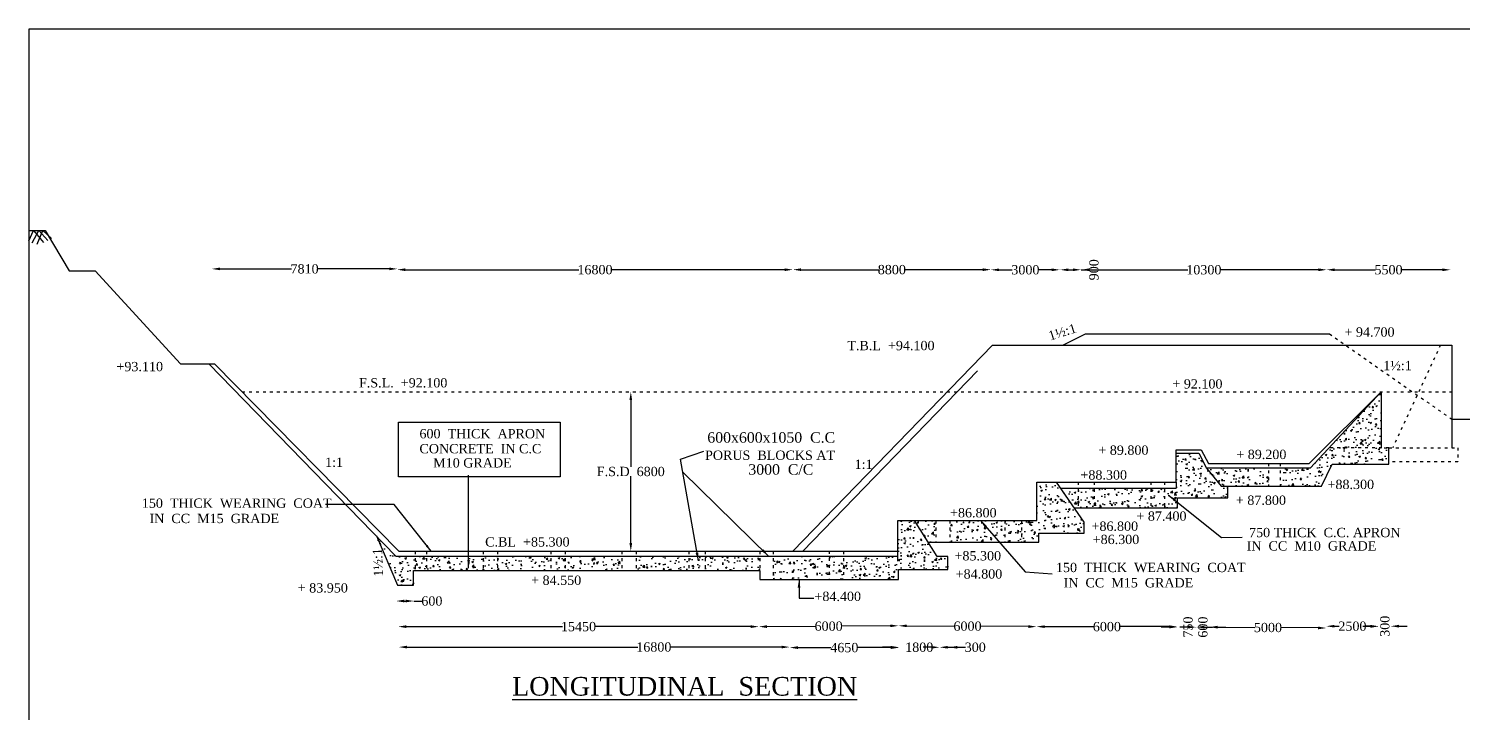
# Model space of a CAD drawing. Header units: millimetres. Extents: x 3421 to 149939, y 1434 to 109344.
# Drawn here: x 3421 to 65080, y 79941 to 109344 of the extents above; entities that cross this region are included whole.
import ezdxf

# ---------------------------------------------------------------- set-up
doc = ezdxf.new("R2010")
doc.units = ezdxf.units.MM
doc.header["$MEASUREMENT"] = 0
doc.header["$PDMODE"] = 66
doc.header["$PDSIZE"] = 170
doc.linetypes.add('ACAD_ISO03W100', pattern=[30, 12, -18])
for name, color, linetype in [('DIM', 5, 'Continuous'), ('DOT LINE', 3, 'ACAD_ISO03W100'), ('DWG. LINE', 1, 'Continuous'), ('HATCH', 2, 'Continuous'), ('TEXT', 7, 'Continuous')]:
    doc.layers.add(name, color=color, linetype=linetype)
doc.layers.add('TITLE', color=7, linetype='Continuous', lineweight=30)
doc.styles.get("Standard").update_dxf_attribs({"font": 'TIMES.TTF', "height": 400})
doc.dimstyles.get("Standard").update_dxf_attribs({"dimtxt": 400, "dimasz": 350, "dimexe": 0.18, "dimexo": 0.0625, "dimgap": 0.09, "dimtad": 0, "dimtih": 1, "dimtoh": 1, "dimdec": 1, "dimzin": 0, "dimdsep": 46, "dimtxsty": 'Standard', "dimcen": 0.09, "dimse1": 1, "dimse2": 1, "dimclrd": 5, "dimclre": 5, "dimclrt": 4, "dimadec": 0, "dimazin": 0, "dimtfac": 1, "dimtdec": 1, "dimtofl": 0, "dimtmove": 0, "dimatfit": 3, "dimfxl": 1, "dimtolj": 1, "dimtzin": 0, "dimarcsym": 0})
pattern_1 = [(50, (0, 0), (717.2602, -62.752), [75, -825]), (355, (0, 0), (-138.7513, 752.192), [60, -660]), (100.4514, (59.8, -5.2), (578.5094, 689.4395), [63.74, -701.142]), (46.1842, (0, 200), (1067.241, -165.519), [112.5, -1237.5]), (96.6356, (88.9, 186.2), (934.663, 974.118), [95.61, -1051.713]), (351.1842, (0, 200), (934.662, 974.119), [90, -990]), (21, (100, 150), (596.907, -402.619), [75, -825]), (326, (100, 150), (243.3153, 725.15), [60, -660]), (71.4514, (149.74, 116.45), (840.2226, 322.5305), [63.74, -701.142]), (37.5, (0, 0), (12.15986, 332.89385), [0, -652, 0, -670, 0, -662.5]), (7.5, (0, 0), (263.0695, 394.4117), [0, -382, 0, -637, 0, -252.5]), (327.5, (-223, 0), (533.82244, -22.5549), [0, -250, 0, -780, 0, -1035]), (317.5, (-323, 0), (583.1862, 100.105), [0, -325, 0, -518, 0, -735])]

# ---------------------------------------------------------------- blocks, each defined once
blk = doc.blocks.new('*D2')
at = {"layer": 'Defpoints', "color": 0}
for p in [(19330, 82786), (36130, 82786), (36130, 82786)]:
    blk.add_point(p, dxfattribs=at)
at = {"layer": 'DIM', "color": 5, "lineweight": -2}
for p, q in [((19680, 82786), (29596, 82786)), ((35780, 82786), (30982, 82786))]:
    blk.add_line(p, q, dxfattribs=at)
at = {"layer": 'DIM', "color": 5}
for points in [[(19680, 82844), (19680, 82727), (19330, 82786)], [(35780, 82844), (35780, 82727), (36130, 82786)]]:
    blk.add_solid(points, dxfattribs=at)
at = {"layer": 'DIM', "color": 4, "insert": (30289, 82786), "char_height": 400, "attachment_point": 5}
blk.add_mtext('\\A1;16800', dxfattribs=at)
blk = doc.blocks.new('*D3')
at = {"layer": 'Defpoints', "color": 0}
for p in [(11294, 99028), (19264, 99028), (19264, 99028)]:
    blk.add_point(p, dxfattribs=at)
at = {"layer": 'DIM', "color": 5, "lineweight": -2}
for p, q in [((11644, 99028), (14710, 99028)), ((18914, 99028), (15848, 99028))]:
    blk.add_line(p, q, dxfattribs=at)
at = {"layer": 'DIM', "color": 5}
for points in [[(11644, 99087), (11644, 98970), (11294, 99028)], [(18914, 99087), (18914, 98970), (19264, 99028)]]:
    blk.add_solid(points, dxfattribs=at)
at = {"layer": 'DIM', "color": 4, "insert": (15279, 99028), "char_height": 400, "attachment_point": 5}
blk.add_mtext('\\A1;7810', dxfattribs=at)
blk = doc.blocks.new('*D4')
at = {"layer": 'Defpoints', "color": 0}
for p in [(19264, 99028), (36257, 99028), (36257, 98994)]:
    blk.add_point(p, dxfattribs=at)
at = {"layer": 'DIM', "color": 5, "lineweight": -2}
for p, q in [((19614, 98994), (27067, 98994)), ((35907, 98994), (28454, 98994))]:
    blk.add_line(p, q, dxfattribs=at)
at = {"layer": 'DIM', "color": 5}
for points in [[(19614, 99052), (19614, 98935), (19264, 98994)], [(35907, 99052), (35907, 98935), (36257, 98994)]]:
    blk.add_solid(points, dxfattribs=at)
at = {"layer": 'DIM', "color": 4, "insert": (27760, 98994), "char_height": 400, "attachment_point": 5}
blk.add_mtext('\\A1;16800', dxfattribs=at)
blk = doc.blocks.new('*D5')
at = {"layer": 'Defpoints', "color": 0}
for p in [(36264, 98992), (44775, 98995), (44775, 98992)]:
    blk.add_point(p, dxfattribs=at)
at = {"layer": 'DIM', "color": 5, "lineweight": -2}
for p, q in [((36614, 98995), (39957, 98995)), ((44425, 98995), (41082, 98995))]:
    blk.add_line(p, q, dxfattribs=at)
at = {"layer": 'DIM', "color": 5}
for points in [[(36614, 99053), (36614, 98937), (36264, 98995)], [(44425, 99053), (44425, 98937), (44775, 98995)]]:
    blk.add_solid(points, dxfattribs=at)
at = {"layer": 'DIM', "color": 4, "insert": (40519, 98995), "char_height": 400, "attachment_point": 5}
blk.add_mtext('\\A1;8800', dxfattribs=at)
blk = doc.blocks.new('*D6')
at = {"layer": 'Defpoints', "color": 0}
for p in [(44779, 98994), (47736, 98994), (47736, 98989)]:
    blk.add_point(p, dxfattribs=at)
at = {"layer": 'DIM', "color": 5, "lineweight": -2}
for p, q in [((45129, 98989), (45690, 98989)), ((47386, 98989), (46826, 98989))]:
    blk.add_line(p, q, dxfattribs=at)
at = {"layer": 'DIM', "color": 5}
for points in [[(45129, 99047), (45129, 98931), (44779, 98989)], [(47386, 99047), (47386, 98931), (47736, 98989)]]:
    blk.add_solid(points, dxfattribs=at)
at = {"layer": 'DIM', "color": 4, "insert": (46258, 98989), "char_height": 400, "attachment_point": 5}
blk.add_mtext('\\A1;3000', dxfattribs=at)
blk = doc.blocks.new('*D7')
at = {"layer": 'Defpoints', "color": 0}
for p in [(47751, 98991), (48650, 98991), (48650, 98990)]:
    blk.add_point(p, dxfattribs=at)
at = {"layer": 'DIM', "color": 5, "lineweight": -2}
for p, q in [((48101, 98990), (48300, 98990)), ((48650, 98990), (49000, 98990))]:
    blk.add_line(p, q, dxfattribs=at)
at = {"layer": 'DIM', "color": 5}
for points in [[(48101, 99048), (48101, 98931), (47751, 98990)], [(48300, 99048), (48300, 98931), (48650, 98990)]]:
    blk.add_solid(points, dxfattribs=at)
at = {"layer": 'DIM', "color": 4, "insert": (49204, 98990), "char_height": 400, "attachment_point": 5, "rotation": 90}
blk.add_mtext('\\A1;900', dxfattribs=at)
blk = doc.blocks.new('*D8')
at = {"layer": 'Defpoints', "color": 0}
for p in [(48653, 98989), (59205, 98990), (59205, 98989)]:
    blk.add_point(p, dxfattribs=at)
at = {"layer": 'DIM', "color": 5, "lineweight": -2}
for p, q in [((49003, 98990), (53236, 98990)), ((58855, 98990), (54622, 98990))]:
    blk.add_line(p, q, dxfattribs=at)
at = {"layer": 'DIM', "color": 5}
for points in [[(49003, 99049), (49003, 98932), (48653, 98990)], [(58855, 99049), (58855, 98932), (59205, 98990)]]:
    blk.add_solid(points, dxfattribs=at)
at = {"layer": 'DIM', "color": 4, "insert": (53929, 98990), "char_height": 400, "attachment_point": 5}
blk.add_mtext('\\A1;10300', dxfattribs=at)
blk = doc.blocks.new('*D9')
at = {"layer": 'Defpoints', "color": 0}
for p in [(59205, 98990), (64528, 98990), (64528, 98990)]:
    blk.add_point(p, dxfattribs=at)
at = {"layer": 'DIM', "color": 5, "lineweight": -2}
for p, q in [((59555, 98990), (61300, 98990)), ((64178, 98990), (62432, 98990))]:
    blk.add_line(p, q, dxfattribs=at)
at = {"layer": 'DIM', "color": 5}
for points in [[(59555, 99048), (59555, 98931), (59205, 98990)], [(64178, 99048), (64178, 98931), (64528, 98990)]]:
    blk.add_solid(points, dxfattribs=at)
at = {"layer": 'DIM', "color": 4, "insert": (61866, 98990), "char_height": 400, "attachment_point": 5}
blk.add_mtext('\\A1;5500', dxfattribs=at)
blk = doc.blocks.new('*D10')
at = {"layer": 'Defpoints', "color": 0}
for p in [(29299, 93745), (29299, 86902), (29299, 86902)]:
    blk.add_point(p, dxfattribs=at)
at = {"layer": 'DIM', "color": 5, "lineweight": -2}
for p, q in [((29299, 93395), (29299, 90528)), ((29299, 87252), (29299, 90119))]:
    blk.add_line(p, q, dxfattribs=at)
at = {"layer": 'DIM', "color": 5}
for points in [[(29241, 93395), (29357, 93395), (29299, 93745)], [(29241, 87252), (29357, 87252), (29299, 86902)]]:
    blk.add_solid(points, dxfattribs=at)
at = {"layer": 'DIM', "color": 4, "insert": (29299, 90323), "char_height": 400, "attachment_point": 5}
blk.add_mtext('\\A1;F.S.D  6800', dxfattribs=at)
blk = doc.blocks.new('*D11')
at = {"layer": 'Defpoints', "color": 0}
for p in [(19217, 84791), (19979, 84791), (19979, 84763)]:
    blk.add_point(p, dxfattribs=at)
at = {"layer": 'DIM', "color": 5, "lineweight": -2}
for p, q in [((19567, 84763), (19629, 84763)), ((19979, 84763), (20329, 84763))]:
    blk.add_line(p, q, dxfattribs=at)
at = {"layer": 'DIM', "color": 5}
for points in [[(19567, 84821), (19567, 84705), (19217, 84763)], [(19629, 84821), (19629, 84705), (19979, 84763)]]:
    blk.add_solid(points, dxfattribs=at)
at = {"layer": 'DIM', "color": 4, "insert": (20749, 84763), "char_height": 400, "attachment_point": 5}
blk.add_mtext('\\A1;600', dxfattribs=at)
blk = doc.blocks.new('*D12')
at = {"layer": 'Defpoints', "color": 0}
for p in [(19303, 83782), (34802, 83782), (34802, 83663)]:
    blk.add_point(p, dxfattribs=at)
at = {"layer": 'DIM', "color": 5, "lineweight": -2}
for p, q in [((19653, 83663), (26359, 83663)), ((34452, 83663), (27746, 83663))]:
    blk.add_line(p, q, dxfattribs=at)
at = {"layer": 'DIM', "color": 5}
for points in [[(19653, 83721), (19653, 83605), (19303, 83663)], [(34452, 83721), (34452, 83605), (34802, 83663)]]:
    blk.add_solid(points, dxfattribs=at)
at = {"layer": 'DIM', "color": 4, "insert": (27052, 83663), "char_height": 400, "attachment_point": 5}
blk.add_mtext('\\A1;15450', dxfattribs=at)
blk = doc.blocks.new('*D13')
at = {"layer": 'Defpoints', "color": 0}
for p in [(34802, 83662), (40801, 83700), (40801, 83700)]:
    blk.add_point(p, dxfattribs=at)
at = {"layer": 'DIM', "color": 5, "lineweight": -2}
for p, q in [((35152, 83664), (37234, 83677)), ((40451, 83698), (38369, 83685))]:
    blk.add_line(p, q, dxfattribs=at)
at = {"layer": 'DIM', "color": 5}
for points in [[(35152, 83723), (35152, 83606), (34802, 83662)], [(40451, 83756), (40451, 83639), (40801, 83700)]]:
    blk.add_solid(points, dxfattribs=at)
at = {"layer": 'DIM', "color": 4, "insert": (37802, 83681), "char_height": 400, "attachment_point": 5}
blk.add_mtext('\\A1;6000', dxfattribs=at)
blk = doc.blocks.new('*D14')
at = {"layer": 'Defpoints', "color": 0}
for p in [(40807, 83699), (46736, 83662), (46736, 83662)]:
    blk.add_point(p, dxfattribs=at)
at = {"layer": 'DIM', "color": 5, "lineweight": -2}
for p, q in [((41157, 83697), (43204, 83684)), ((46386, 83664), (44339, 83677))]:
    blk.add_line(p, q, dxfattribs=at)
at = {"layer": 'DIM', "color": 5}
for points in [[(41157, 83755), (41157, 83639), (40807, 83699)], [(46386, 83723), (46386, 83606), (46736, 83662)]]:
    blk.add_solid(points, dxfattribs=at)
at = {"layer": 'DIM', "color": 4, "insert": (43771, 83681), "char_height": 400, "attachment_point": 5}
blk.add_mtext('\\A1;6000', dxfattribs=at)
blk = doc.blocks.new('*D15')
at = {"layer": 'Defpoints', "color": 0}
for p in [(46736, 83662), (52789, 83662), (52789, 83662)]:
    blk.add_point(p, dxfattribs=at)
at = {"layer": 'DIM', "color": 5, "lineweight": -2}
for p, q in [((47086, 83662), (49195, 83662)), ((52439, 83662), (50330, 83662))]:
    blk.add_line(p, q, dxfattribs=at)
at = {"layer": 'DIM', "color": 5}
for points in [[(47086, 83720), (47086, 83604), (46736, 83662)], [(52439, 83720), (52439, 83604), (52789, 83662)]]:
    blk.add_solid(points, dxfattribs=at)
at = {"layer": 'DIM', "color": 4, "insert": (49762, 83662), "char_height": 400, "attachment_point": 5}
blk.add_mtext('\\A1;6000', dxfattribs=at)
blk = doc.blocks.new('*D16')
at = {"layer": 'Defpoints', "color": 0}
for p in [(52789, 83644), (53598, 83644), (53598, 83644)]:
    blk.add_point(p, dxfattribs=at)
at = {"layer": 'DIM', "color": 5, "lineweight": -2}
for p, q in [((52439, 83644), (52089, 83644)), ((53948, 83644), (54298, 83644))]:
    blk.add_line(p, q, dxfattribs=at)
at = {"layer": 'DIM', "color": 5}
for points in [[(52439, 83703), (52439, 83586), (52789, 83644)], [(53948, 83703), (53948, 83586), (53598, 83644)]]:
    blk.add_solid(points, dxfattribs=at)
at = {"layer": 'DIM', "color": 4, "insert": (53248, 83644), "char_height": 400, "attachment_point": 5, "rotation": 90}
blk.add_mtext('\\A1;750', dxfattribs=at)
blk = doc.blocks.new('*D17')
at = {"layer": 'Defpoints', "color": 0}
for p in [(53598, 83644), (54176, 83644), (54176, 83642)]:
    blk.add_point(p, dxfattribs=at)
at = {"layer": 'DIM', "color": 5, "lineweight": -2}
for p, q in [((53248, 83642), (52898, 83642)), ((54526, 83642), (54876, 83642))]:
    blk.add_line(p, q, dxfattribs=at)
at = {"layer": 'DIM', "color": 5}
for points in [[(53248, 83700), (53248, 83584), (53598, 83642)], [(54526, 83700), (54526, 83584), (54176, 83642)]]:
    blk.add_solid(points, dxfattribs=at)
at = {"layer": 'DIM', "color": 4, "insert": (53887, 83642), "char_height": 400, "attachment_point": 5, "rotation": 90}
blk.add_mtext('\\A1;600', dxfattribs=at)
blk = doc.blocks.new('*D18')
at = {"layer": 'Defpoints', "color": 0}
for p in [(54176, 83645), (59191, 83604), (59192, 83606)]:
    blk.add_point(p, dxfattribs=at)
at = {"layer": 'DIM', "color": 5, "lineweight": -2}
for p, q in [((54526, 83639), (56118, 83627)), ((58841, 83607), (57250, 83619))]:
    blk.add_line(p, q, dxfattribs=at)
at = {"layer": 'DIM', "color": 5}
for points in [[(54526, 83698), (54526, 83581), (54176, 83642)], [(58842, 83665), (58841, 83548), (59191, 83604)]]:
    blk.add_solid(points, dxfattribs=at)
at = {"layer": 'DIM', "color": 4, "insert": (56684, 83623), "char_height": 400, "attachment_point": 5}
blk.add_mtext('\\A1;5000', dxfattribs=at)
blk = doc.blocks.new('*D19')
at = {"layer": 'Defpoints', "color": 0}
for p in [(59192, 83604), (61436, 83680), (61436, 83604)]:
    blk.add_point(p, dxfattribs=at)
at = {"layer": 'DIM', "color": 5, "lineweight": -2}
for p, q in [((59542, 83680), (59740, 83680)), ((61086, 83680), (60888, 83680))]:
    blk.add_line(p, q, dxfattribs=at)
at = {"layer": 'DIM', "color": 5}
for points in [[(59542, 83739), (59542, 83622), (59192, 83680)], [(61086, 83739), (61086, 83622), (61436, 83680)]]:
    blk.add_solid(points, dxfattribs=at)
at = {"layer": 'DIM', "color": 4, "insert": (60314, 83680), "char_height": 400, "attachment_point": 5}
blk.add_mtext('\\A1;2500', dxfattribs=at)
blk = doc.blocks.new('*D20')
at = {"layer": 'Defpoints', "color": 0}
for p in [(61457, 83677), (61961, 83681), (61961, 83681)]:
    blk.add_point(p, dxfattribs=at)
at = {"layer": 'DIM', "color": 5, "lineweight": -2}
for p, q in [((61107, 83674), (60757, 83672)), ((62311, 83683), (62661, 83685))]:
    blk.add_line(p, q, dxfattribs=at)
at = {"layer": 'DIM', "color": 5}
for points in [[(61107, 83733), (61108, 83616), (61457, 83677)], [(62311, 83741), (62311, 83625), (61961, 83681)]]:
    blk.add_solid(points, dxfattribs=at)
at = {"layer": 'DIM', "color": 4, "insert": (61709, 83679), "char_height": 400, "attachment_point": 5, "rotation": 90}
blk.add_mtext('\\A1;300', dxfattribs=at)
blk = doc.blocks.new('*D21')
at = {"layer": 'Defpoints', "color": 0}
for p in [(36130, 82786), (40824, 82786), (40824, 82762)]:
    blk.add_point(p, dxfattribs=at)
at = {"layer": 'DIM', "color": 5, "lineweight": -2}
for p, q in [((36480, 82762), (37902, 82762)), ((40474, 82762), (39053, 82762))]:
    blk.add_line(p, q, dxfattribs=at)
at = {"layer": 'DIM', "color": 5}
for points in [[(36480, 82820), (36480, 82704), (36130, 82762)], [(40474, 82820), (40474, 82704), (40824, 82762)]]:
    blk.add_solid(points, dxfattribs=at)
at = {"layer": 'DIM', "color": 4, "insert": (38477, 82762), "char_height": 400, "attachment_point": 5}
blk.add_mtext('\\A1;4650', dxfattribs=at)
blk = doc.blocks.new('*D22')
at = {"layer": 'Defpoints', "color": 0}
for p in [(40824, 82762), (42570, 82776), (42570, 82762)]:
    blk.add_point(p, dxfattribs=at)
at = {"layer": 'DIM', "color": 5, "lineweight": -2}
for p, q in [((40474, 82776), (40124, 82776)), ((42920, 82776), (43270, 82776))]:
    blk.add_line(p, q, dxfattribs=at)
at = {"layer": 'DIM', "color": 5}
for points in [[(40474, 82835), (40474, 82718), (40824, 82776)], [(42920, 82835), (42920, 82718), (42570, 82776)]]:
    blk.add_solid(points, dxfattribs=at)
at = {"layer": 'DIM', "color": 4, "insert": (41697, 82776), "char_height": 400, "attachment_point": 5}
blk.add_mtext('\\A1;1800', dxfattribs=at)
blk = doc.blocks.new('*D23')
at = {"layer": 'Defpoints', "color": 0}
for p in [(42566, 82776), (42983, 82776), (42983, 82776)]:
    blk.add_point(p, dxfattribs=at)
at = {"layer": 'DIM', "color": 5, "lineweight": -2}
for p, q in [((42216, 82776), (41866, 82776)), ((43333, 82776), (43683, 82776))]:
    blk.add_line(p, q, dxfattribs=at)
at = {"layer": 'DIM', "color": 5}
for points in [[(42216, 82835), (42216, 82718), (42566, 82776)], [(43333, 82835), (43333, 82718), (42983, 82776)]]:
    blk.add_solid(points, dxfattribs=at)
at = {"layer": 'DIM', "color": 4, "insert": (44104, 82776), "char_height": 400, "attachment_point": 5}
blk.add_mtext('\\A1;300', dxfattribs=at)

msp = doc.modelspace()

# ---------------------------------------------------------------- hatches: boundary and pattern name
at = {"layer": 'HATCH'}
h = msp.add_hatch(dxfattribs=at)
h.set_pattern_fill('AR-CONC', color=256, scale=100, style=0)
h.set_pattern_definition(pattern_1)
h.paths.add_polyline_path([(59443, 90646), (61883.5, 90646), (61883.5, 91349.5), (59314.24, 91349.5), (58498, 90472.5), (57205.5, 90472.5), (57205.5, 89703), (58990, 89703)])
h.paths.add_polyline_path([(61544, 93745.26), (59314.24, 91349.5), (61544, 91349.5)])
h = msp.add_hatch(dxfattribs=at)
h.set_pattern_fill('AR-CONC', color=256, scale=100, style=0)
h.set_pattern_definition(pattern_1)
h.paths.add_polyline_path([(54049, 90472.5), (53708.5, 91118.5), (52745.5, 91118.5), (52745.5, 89872.5), (52745.5, 89614), (52235.5, 89614), (52235.5, 88766.56), (52795, 88766.56), (52795, 89200.5), (54965, 89200.5), (54965, 89703), (54675.5, 89703)])
h = msp.add_hatch(dxfattribs=at)
h.set_pattern_fill('AR-CONC', color=256, scale=100, style=0)
h.set_pattern_definition(pattern_1)
h.paths.add_polyline_path([(56700.5, 90472.5), (54049, 90472.5), (54675.5, 89703), (56700.5, 89703)])
h = msp.add_hatch(dxfattribs=at)
h.set_pattern_fill('AR-CONC', color=256, scale=100, style=0)
h.set_pattern_definition(pattern_1)
h.paths.add_polyline_path([(47595, 89872.5), (46753.5, 89872.5), (46753.5, 88219), (46093.5, 88219), (46093.5, 87291.28), (46832, 87291.28), (46832, 87674.5), (48785, 87674.5), (48785, 88143.5)])
h = msp.add_hatch(dxfattribs=at)
h.set_pattern_fill('AR-CONC', color=256, scale=100, style=0)
h.set_pattern_definition(pattern_1)
h.paths.add_polyline_path([(49212.5, 89614), (48532.5, 89614), (48532.5, 88766.56), (49212.5, 88766.56)])
h.paths.add_polyline_path([(48532.5, 89614), (47772.91, 89614), (48356.17, 88766.56), (48532.5, 88766.56)])
h = msp.add_hatch(dxfattribs=at)
h.set_pattern_fill('AR-CONC', color=256, scale=100, style=0)
h.set_pattern_definition(pattern_1)
h.paths.add_polyline_path([(52235.5, 89614), (51652.5, 89614), (51652.5, 88766.56), (52235.5, 88766.56)])
h.paths.add_polyline_path([(51652.5, 89614), (49212.5, 89614), (49212.5, 88766.56), (51652.5, 88766.56)])
h = msp.add_hatch(dxfattribs=at)
h.set_pattern_fill('AR-CONC', color=256, scale=100, style=0)
h.set_pattern_definition(pattern_1)
h.paths.add_polyline_path([(45382, 88219), (43005.5, 88219), (43005.5, 87291.28), (45382, 87291.28)])
h.paths.add_polyline_path([(46093.5, 88219), (45382, 88219), (45382, 87291.28), (46093.5, 87291.28)])
h.paths.add_polyline_path([(42410.5, 88219), (41490, 88219), (42075.11, 87291.28), (42410.5, 87291.28)], flags=17)
h.paths.add_polyline_path([(41490, 88219), (40774.5, 88219), (40774.5, 86696), (38443, 86696), (38443, 85689.5), (40805, 85689.5), (40805, 86120), (42922.5, 86120), (42922.5, 86671.5), (42466, 86671.5)])
h = msp.add_hatch(dxfattribs=at)
h.set_pattern_fill('AR-CONC', color=256, scale=100, style=0)
h.set_pattern_definition(pattern_1)
h.paths.add_polyline_path([(25861.5, 86696), (23570, 86696), (23570, 86073), (25861.5, 86073)])
h.paths.add_polyline_path([(26472, 86696), (25861.5, 86696), (25861.5, 86073), (26472, 86073)])
h.paths.add_polyline_path([(23570, 86696), (22959.5, 86696), (22959.5, 86073), (23570, 86073)])
h.paths.add_polyline_path([(22959.5, 86696), (20520, 86696), (20520, 86073), (22959.5, 86073)])
h.paths.add_polyline_path([(20520, 86696), (20028, 86696), (20028, 86073), (20520, 86073)])
h.paths.add_polyline_path([(20028, 86696), (19203.5, 86696), (18365.77, 87556.44), (19270, 85442.5), (19958.5, 85442.5), (19958.5, 86073), (20028, 86073)])
h = msp.add_hatch(dxfattribs=at)
h.set_pattern_fill('AR-CONC', color=256, scale=100, style=0)
h.set_pattern_definition(pattern_1)
h.paths.add_polyline_path([(38443, 86696), (37826.5, 86696), (37826.5, 85689.5), (38443, 85689.5)])
h.paths.add_polyline_path([(37826.5, 86696), (35420, 86696), (35420, 85689.5), (37826.5, 85689.5)])
h.paths.add_polyline_path([(34848, 86696), (32499.5, 86696), (32499.5, 86073), (34848, 86073)])
h.paths.add_polyline_path([(32499.5, 86696), (31796.5, 86696), (31796.5, 86073), (32499.5, 86073)])
h.paths.add_polyline_path([(31796.5, 86696), (29523, 86696), (29523, 86073), (31796.5, 86073)])
h.paths.add_polyline_path([(28908, 86696), (26472, 86696), (26472, 86073), (28908, 86073)])

# ---------------------------------------------------------------- linework, layer by layer
at = {"layer": 'DOT LINE', "ltscale": 10}
msp.add_line((61883.5, 91349.5), (59314.24, 91349.5), dxfattribs=at)
for points in [[(59326.5, 96238), (64593.5, 92569)], [(64100, 95754), (62045.21, 91349.5)], [(12591.92, 93745.26), (64593.5, 93745.26)], [(56700.5, 90668.5), (56700.5, 89703)], [(57205.5, 90668.5), (57205.5, 89703)], [(48532.5, 89872.5), (48532.5, 88766.56)], [(49212.5, 89872.5), (49212.5, 88766.56)], [(51652.5, 89872.5), (51652.5, 88766.56)], [(52235.5, 89872.5), (52235.5, 88766.56)], [(42410.5, 88219), (42410.5, 87291.28)], [(43005.5, 88219), (43005.5, 87291.28)], [(45382, 88219), (45382, 87291.28)], [(46093.5, 88219), (46093.5, 87291.28)], [(20028, 86901.5), (20028, 86073)], [(20520, 86901.5), (20520, 86073)], [(22959.5, 86901.5), (22959.5, 86073)], [(23570, 86901.5), (23570, 86073)], [(25861.5, 86901.5), (25861.5, 86073)], [(26472, 86901.5), (26472, 86073)], [(28908, 86901.5), (28908, 86073)], [(29523, 86901.5), (29523, 86073)], [(31796.5, 86901.5), (31796.5, 86073)], [(32499.5, 86901.5), (32499.5, 86073)], [(34848, 86901.5), (34848, 86073)], [(35420, 86901.5), (35420, 85689.5)], [(37826.5, 86915), (37826.5, 85703)], [(38443, 86901.5), (38443, 85689.5)]]:
    msp.add_lwpolyline(points, dxfattribs=at)
msp.add_lwpolyline([(61883.5, 91349.5), (64850.5, 91349.5), (64850.5, 90734.5), (61883.5, 90734.5)], close=True, dxfattribs=at)
at = {"layer": 'DWG. LINE'}
for p, q in [((61883.5, 90646), (61883.5, 91349.5)), ((52745.5, 91118.5), (53708.5, 91118.5)), ((53708.5, 91118.5), (54049, 90472.5)), ((58990, 89703), (59443, 90646)), ((59443, 90646), (61883.5, 90646)), ((54049, 90472.5), (54675.5, 89703)), ((47772.91, 89614), (52745.5, 89614)), ((54675.5, 89703), (58990, 89703))]:
    msp.add_line(p, q, dxfattribs=at)
for points in [[(3421, 100681), (4134.5, 100681), (5162, 98952), (6272, 98952), (9940, 94954.5), (11401, 94954.5), (19332, 86901.5), (40838.5, 86901.5)], [(47865.5, 95754), (48840, 96238), (59326.5, 96238)], [(36267.5, 86901.5), (44841, 95754), (64593.5, 95754), (64593.5, 91349.5)], [(11163, 94954.5), (19203.5, 86696), (40790.5, 86696)], [(36689, 86901.5), (44207, 94655.5)], [(40774.5, 86471), (40774.5, 88219), (46753.5, 88219), (46753.5, 89872.5), (52745.5, 89872.5), (52745.5, 91258.5), (53810, 91258.5), (54131.5, 90668.5), (58449, 90668.5), (61544, 93745.26)], [(61544, 93745.26), (58498, 90472.5), (54049, 90472.5)], [(61544, 93745.26), (61544, 91342)], [(64593.5, 92569), (71170, 92569)], [(42075.11, 87291.28), (46832, 87291.28), (46832, 87674.5), (48785, 87674.5), (48785, 88143.5), (47595, 89872.5)], [(48356.17, 88766.56), (52795, 88766.56), (52795, 89200.5), (54965, 89200.5), (54965, 89703)], [(52745.5, 89872.5), (52745.5, 89614)], [(18365.77, 87556.44), (19270, 85442.5), (19958.5, 85442.5), (19958.5, 86073), (34848, 86073), (34848, 85689.5), (40805, 85689.5), (40805, 86120), (42922.5, 86120), (42922.5, 86671.5), (42466, 86671.5), (41490, 88219)]]:
    msp.add_lwpolyline(points, dxfattribs=at)
msp.add_lwpolyline([(19318.98, 92450.96), (26258.28, 92450.96), (26258.28, 90096.37), (19318.98, 90096.37)], close=True, dxfattribs=at)
at = {"layer": 'HATCH'}
for points in [[(3432, 100232), (3631, 100681), (4063, 100164.5)], [(3570.5, 100148), (3855.5, 100681), (4244, 100251.5)], [(3791.5, 100094), (4033, 100681), (4394.5, 100335)]]:
    msp.add_lwpolyline(points, dxfattribs=at)
at = {"layer": 'TITLE'}
for p, q in [((3444.72, 109344.2), (149661.14, 109344.2)), ((3444.72, 1433.67), (3444.72, 109344.2))]:
    msp.add_line(p, q, dxfattribs=at)

# ---------------------------------------------------------------- texts
at = {"layer": 'TEXT'}
for rotation, p in [(17.3750699, (47319.58, 95944.8)), (92.2437, (18653.5, 85818))]:
    msp.add_text('1½:1', height=400, rotation=rotation, dxfattribs=at).set_placement(p)
for s, height, p in [('+ 94.700', 400, (59973.12, 96117.72)), ('T.B.L  +94.100', 400, (38607.12, 95536.22)), ('+93.110', 400, (7193.12, 94633.22)), ('1½:1', 400, (61639.62, 94676.72)), ('F.S.L.  +92.100', 400, (17616.62, 93937.72)), ('+ 92.100', 400, (52576.12, 93890.72)), ('600  THICK  APRON', 400, (20216.5, 91751)), ('600x600x1050  C.C', 450, (32588, 91563.5)), ('CONCRETE  IN C.C ', 400, (20216.5, 91106.75)), ('+ 89.800', 400, (49395.12, 91043.22)), ('+ 89.200', 400, (55322.62, 90861.22)), ('1:1', 400, (16160.12, 90523.22)), ('M10 GRADE', 400, (20806.44, 90498.5)), ('PORUS  BLOCKS AT  ', 400, (32490, 90826)), ('3000  C/C', 450, (34351.5, 90189)), ('1:1', 400, (38920.12, 90437.72)), ('+88.300', 400, (48624.62, 89979.72)), ('+88.300', 400, (59243.62, 89573.22)), ('150  THICK  WEARING  COAT ', 400, (8284.5, 88766.5)), ('+ 87.800', 400, (55305.62, 88893.72)), ('IN  CC  M15  GRADE', 400, (8613.5, 88110)), ('+86.800', 400, (43020.12, 88356.22)), ('+86.800', 400, (49100.12, 87777.22)), ('+ 87.400', 400, (51030.62, 88210.22)), ('+86.300', 400, (49151.12, 87209.72)), ('750 THICK  C.C. APRON', 400, (55870.5, 87505.5)), ('C.BL  +85.300', 400, (23039.62, 87103.22)), ('IN  CC  M10  GRADE', 400, (55769, 86931)), ('+85.300', 400, (43211.62, 86506.72)), ('150  THICK  WEARING  COAT ', 400, (47572.5, 86005)), ('+ 84.550', 400, (25015.62, 85457.22)), ('+84.800', 400, (43262.62, 85726.72)), ('IN  CC  M15  GRADE', 400, (47901.5, 85348.5)), ('+ 83.950', 400, (14985.12, 85128.72)), ('+84.400', 400, (37192.12, 84764.42))]:
    msp.add_text(s, height=height, dxfattribs=at).set_placement(p)
at = {"layer": 'TITLE'}
msp.add_text('%%ULONGITUDINAL  SECTION', height=800, dxfattribs=at).set_placement((24195.5, 80700.5))

# ---------------------------------------------------------------- dimensions: what is measured, and where the dimension line sits
at = {"layer": 'DIM'}
for p1, p2, distance, text, picture, middle in [((11294.5, 99028.5), (19264, 99028.5), 0, '7810', '*D3', (15279.25, 99028.5)), ((19264, 99028.5), (36257, 99028.5), -35, '16800', '*D4', (27760.5, 98993.5)), ((36263.81, 98992.36), (44775, 98992.36), 2.64, '8800', '*D5', (40519.41, 98995)), ((44779.38, 98994.27), (47736.5, 98994.27), -5.27, '3000', '*D6', (46257.94, 98989)), ((48652.91, 98988.93), (59205, 98988.93), 1.57, '10300', '*D8', (53928.95, 98990.5)), ((59205, 98990.5), (64527.5, 98990.5), -0.68, '5500', '*D9', (61866.25, 98989.82)), ((29299, 93745.26), (29299, 86901.5), 0, 'F.S.D  6800', '*D10', (29299, 90323.38)), ((19217, 84791), (19979, 84791), -28, '600', '*D11', (20748.84, 84763)), ((19303, 83781.5), (34802, 83781.5), -118.55, '15450', '*D12', (27052.5, 83662.95)), ((34802, 83662), (40801, 83700), 0, '6000', '*D13', (37801.5, 83681)), ((40806.93, 83699.05), (46736, 83662), 0, '6000', '*D14', (43771.47, 83680.52)), ((46736, 83662), (52789, 83662), 0, '6000', '*D15', (49762.5, 83662)), ((54176, 83644.5), (59191.5, 83606.5), -2.64, '5000', '*D18', (56683.73, 83622.87)), ((59191.5, 83603.86), (61436, 83603.86), 76.64, '2500', '*D19', (60313.75, 83680.5)), ((36130.12, 82785.54), (40824.5, 82785.54), -23.54, '4650', '*D21', (38477.31, 82762)), ((40824.5, 82762), (42569.5, 82762), 14.5, '1800', '*D22', (41697, 82776.5)), ((42566.09, 82775.93), (42983, 82775.93), 0.57, '300', '*D23', (44103.57, 82776.5))]:
    dim = msp.add_aligned_dim(p1=p1, p2=p2, distance=distance, text=text, dimstyle='Standard', dxfattribs=at)
    dim.commit()
    dim.dimension.update_dxf_attribs({"geometry": picture, "text_midpoint": middle})
for p1, p2, distance, text, picture, middle in [((47750.61, 98991.35), (48649.5, 98991.35), -1.85, '900', '*D7', (49203.63, 98989.5)), ((53598, 83644.5), (54176, 83644.5), -2.63, '600', '*D17', (53887, 83641.87)), ((61457.41, 83676.93), (61961, 83680.5), 0, '300', '*D20', (61709.2, 83678.72))]:
    dim = msp.add_aligned_dim(p1=p1, p2=p2, distance=distance, text=text, dimstyle='Standard', dxfattribs=at)
    dim.commit()
    dim.dimension.update_dxf_attribs({"geometry": picture, "text_midpoint": middle, "text_rotation": 90})
dim = msp.add_linear_dim(base=(53598, 83644.5), p1=(52789, 83644.5), p2=(53598, 83644.5), angle=0, text='750', dimstyle='Standard', dxfattribs=at)
dim.commit()
dim.dimension.update_dxf_attribs({"geometry": '*D16', "text_midpoint": (53248, 83644.5), "dimtype": 161, "text_rotation": 90})
dim = msp.add_linear_dim(base=(36130.12, 82785.54), p1=(19330.12, 82785.54), p2=(36130.12, 82785.54), angle=0, text='16800', dimstyle='Standard', dxfattribs=at)
dim.commit()
dim.dimension.update_dxf_attribs({"geometry": '*D2', "text_midpoint": (30289, 82785.54), "dimtype": 161})

# ---------------------------------------------------------------- leaders
for points, override in [([(32202.5, 86492.5), (31431.5, 90849.5), (32443, 91193)], {"dimgap": 0.09, "dimtad": 0}), ([(22329, 86180), (22329, 90168)], {"dimgap": 0.09, "dimtad": 0}), ([(35216.5, 86696), (31526.35, 90313.51)], {"dimgap": 0.09, "dimtad": 0}), ([(20713.5, 86901.5), (19131.5, 88903), (16175.5, 88903)], {"dimasz": 300, "dimgap": 0.09, "dimtad": 0}), ([(52414.5, 89311.5), (54684.5, 87486), (55568.5, 87505.5)], {"dimgap": 0.09, "dimtad": 0}), ([(44328.5, 88219), (46249, 86021), (47413, 85931.5)], {"dimgap": 0.09, "dimtad": 0}), ([(36528.87, 85689.5), (36528.87, 84888.48), (37163.21, 84888.48)], {"dimgap": 0.09, "dimtad": 0})]:
    msp.add_leader(points, dimstyle='Standard', override=override, dxfattribs=at)

doc.saveas('drawing.dxf')
